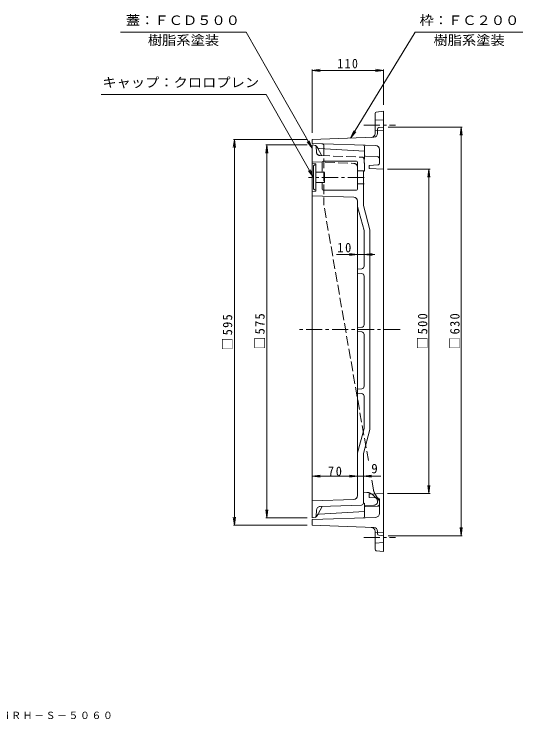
# Model space of a CAD drawing. Units: millimetres, scale not verified. Extents: x -796 to 774, y -685 to 404.
# Drawn here: x -11 to 774, y -685 to 404 of the extents above; entities that cross this region are included whole.
import ezdxf
from ezdxf.enums import TextEntityAlignment as Align

# ---------------------------------------------------------------- set-up
doc = ezdxf.new("R2010")
doc.units = ezdxf.units.MM
doc.header["$LTSCALE"] = 5
doc.linetypes.add('CHAIN1', pattern=[8, 5, -1, 1, -1])
doc.linetypes.add('DASHED3', pattern=[4, 3, -1])
for name, color, linetype, lineweight in [('0-0_通り芯', 3, 'Continuous', 13), ('0-1_ピット', 2, 'Continuous', 13), ('0-2_本体（蓋）', 7, 'Continuous', 13), ('0-4_寸法', 7, 'Continuous', 13)]:
    doc.layers.add(name, color=color, linetype=linetype, lineweight=lineweight)
doc.layers.add('F-5_F-5ﾚｲﾔ', color=7, linetype='Continuous')
doc.styles.add('ＭＳ ゴシック', font='')
doc.styles.get('ＭＳ ゴシック').set_extended_font_data('MS Gothic')

msp = doc.modelspace()

# ---------------------------------------------------------------- linework, layer by layer
at = {"layer": '0-0_通り芯'}
for p, q in [((449.079, 201.808), (454.149, 200.964)), ((449.079, -373.192), (449.079, 201.808)), ((455.551, 199.993), (456.6, 198.182)), ((530.078, 192.173), (459.833, 196.193)), ((530.078, 179.726), (530.078, 192.173)), ((464.578, 175.308), (464.578, 159.65)), ((517.578, 176.808), (466.079, 176.808)), ((519.078, 175.308), (519.078, 133.51)), ((530.078, 179.726), (529.078, 179.059)), ((529.078, 174.058), (529.078, 179.059)), ((454.578, 172.808), (449.079, 173.809)), ((451.078, 168.309), (451.078, 135.308)), ((454.078, 171.308), (454.578, 171.308)), ((454.578, 130.808), (454.578, 172.808)), ((529.078, 174.058), (530.078, 173.559)), ((530.078, 162.059), (530.078, 173.559)), ((464.578, 159.808), (454.578, 159.808)), ((468.078, 159.558), (458.532, 159.808)), ((468.078, 144.059), (468.078, 159.558)), ((529.578, 161.809), (519.078, 161.809)), ((528.078, 161.809), (528.078, 108.242)), ((530.078, 162.059), (529.078, 161.559)), ((464.578, 143.808), (454.578, 143.808)), ((468.078, 144.059), (458.532, 143.808)), ((464.578, 143.967), (464.578, 133.51)), ((529.078, 141.809), (519.078, 141.809)), ((454.578, 130.808), (449.079, 129.809)), ((454.078, 132.309), (454.578, 132.309)), ((517.578, 132.01), (466.079, 132.01)), ((513.293, 121.231), (449.079, 123.524)), ((519.078, 115.235), (519.078, -50.599)), ((538.078, 70.921), (528.078, 108.242)), ((538.078, 70.921), (538.078, -236.807)), ((525.476, 10.948), (519.078, 10.308)), ((519.078, 4.309), (525.476, 3.669)), ((529.078, -75.323), (529.078, -0.311)), ((519.078, -338.883), (519.078, -50.599)), ((525.476, -79.303), (519.078, -79.943)), ((525.476, -86.583), (519.078, -85.943)), ((529.078, -90.563), (529.078, -170.323)), ((519.078, -174.943), (525.476, -174.303)), ((525.476, -181.582), (519.078, -180.943)), ((529.078, -185.563), (529.078, -235.622)), ((529.078, -235.622), (519.078, -272.943)), ((538.078, -236.807), (528.078, -274.128)), ((528.078, -350.426), (528.078, -274.128)), ((533.261, -333.873), (528.078, -333.585)), ((449.079, -347.187), (513.294, -344.879)), ((455.551, -371.376), (464.669, -355.633)), ((461.495, -355.747), (525.187, -353.457)), ((530.078, -351.108), (528.078, -349.775)), ((530.078, -354.28), (544.294, -353.769)), ((455.182, -370.61), (455.789, -361.355)), ((449.079, -373.192), (454.149, -372.346))]:
    msp.add_line(p, q, dxfattribs=at)
at = {"layer": '0-0_通り芯', "linetype": 'DASHED3'}
for p, q in [((455.182, 199.227), (455.724, 190.966)), ((456.6, 198.182), (464.078, 185.269)), ((461.495, 185.362), (526.186, 183.037)), ((449.079, 175.802), (513.294, 173.494)), ((529.078, 180.038), (529.078, 179.059)), ((543.035, -338.244), (548.321, -343.53))]:
    msp.add_line(p, q, dxfattribs=at)
at = {"layer": '0-0_通り芯', "linetype": 'CHAIN1'}
for p, q in [((529.203, 151.808), (443.492, 151.808)), ((584.739, -82.943), (428.746, -82.943))]:
    msp.add_line(p, q, dxfattribs=at)
at = {"layer": '0-0_通り芯'}
for points in [[(529.078, 14.929), (529.078, 69.736), (519.078, 107.057)], [(530.078, -351.108), (530.078, -363.556), (459.833, -367.576)]]:
    msp.add_lwpolyline(points, dxfattribs=at)
at = {"layer": '0-0_通り芯', "linetype": 'DASHED3'}
for centre, radius, start, end in [((453.186, 199.096), 2, 3.75133, 80.53767), ((461.711, 191.358), 6, 183.75131, 267.94122), ((526.078, 180.038), 3, 0, 87.94122), ((513.078, 167.497), 6, 0, 87.94133), ((532.428, -348.85), 15, 45, 86.20453), ((544.078, -347.773), 6, 22.45747, 45)]:
    msp.add_arc(centre, radius, start, end, dxfattribs=at)
at = {"layer": '0-0_通り芯'}
for centre, radius, start, end in [((453.82, 198.991), 2, 30.07855, 80.53767), ((460.061, 200.187), 4, 210.07803, 266.72479), ((466.079, 175.308), 1.5, 90, 180), ((517.578, 175.308), 1.5, 0, 90), ((454.078, 168.309), 3, 90, 180), ((454.078, 135.308), 3, 180, 270), ((466.079, 133.51), 1.5, 180, 270), ((517.578, 133.51), 1.5, 270, 0), ((513.078, 115.235), 6, 0, 87.95448), ((525.079, 14.929), 4, 275.71059, 0), ((525.079, -0.311), 4, 0, 84.2894), ((525.079, -75.323), 4, 275.71059, 0), ((525.079, -90.563), 4, 0, 84.2894), ((525.079, -170.323), 4, 275.71059, 0), ((525.079, -185.563), 4, 0, 84.2894), ((532.428, -348.85), 15, 86.20453, 86.81728), ((513.078, -338.883), 6, 272.05876, 0), ((544.078, -347.773), 6, 272.05864, 22.45747), ((461.351, -361.307), 5.562, 88.51056, 180.49008), ((525.05, -350.431), 3.029, 272.6071, 0.11178), ((460.061, -371.57), 4, 93.27521, 149.92197), ((453.186, -370.479), 2, 279.46231, 356.24866), ((453.82, -370.374), 2, 279.46231, 329.92143)]:
    msp.add_arc(centre, radius, start, end, dxfattribs=at)
at = {"layer": '0-1_ピット'}
for p, q in [((546.078, 219.465), (546.078, 250.526)), ((559.078, 253.809), (547.849, 252.513)), ((559.078, 253.809), (559.078, -425.191)), ((551.858, 228.506), (559.078, 229.308)), ((550.078, 219.604), (550.078, 226.518)), ((449.079, 210.308), (544.286, 213.608)), ((449.079, 210.308), (449.079, 204.308)), ((547.28, 201.004), (449.079, 204.308)), ((530.078, 186.033), (530.078, 199.649)), ((553.079, 174.127), (553.079, 195.007)), ((531.528, 184.534), (549.213, 183.938)), ((537.078, 170.287), (537.076, 165.309)), ((537.078, 170.287), (550.27, 171.133)), ((559.078, 164.309), (537.078, 165.308)), ((553.079, -345.51), (553.079, -366.39)), ((530.078, -357.416), (530.078, -371.032)), ((531.528, -355.917), (549.213, -355.321)), ((449.079, -375.692), (547.28, -372.387)), ((449.079, -375.692), (449.079, -384.692)), ((449.079, -384.692), (544.286, -387.991)), ((546.078, -393.849), (546.078, -421.909)), ((550.078, -393.987), (550.078, -397.902)), ((551.858, -399.889), (559.078, -400.691)), ((559.078, -425.192), (547.849, -423.896))]:
    msp.add_line(p, q, dxfattribs=at)
at = {"layer": '0-1_ピット', "linetype": 'DASHED3'}
for p, q in [((559.078, 239.808), (546.078, 240.809)), ((559.078, 224.809), (546.078, 223.809)), ((467.079, 200.802), (467.079, 109.309)), ((535.758, -284.928), (467.079, 109.309)), ((543.599, -329.942), (541.018, -315.123)), ((545.515, -335.085), (553.079, -347.691)), ((559.078, -396.192), (546.078, -395.192)), ((559.078, -411.191), (546.078, -412.191))]:
    msp.add_line(p, q, dxfattribs=at)
at = {"layer": '0-1_ピット', "linetype": 'CHAIN1'}
for p, q in [((528.612, 232.308), (577.749, 232.308)), ((528.612, -403.691), (577.749, -403.691))]:
    msp.add_line(p, q, dxfattribs=at)
at = {"layer": '0-1_ピット'}
msp.add_lwpolyline([(559.078, -335.691), (537.078, -336.692), (537.078, -341.691), (550.266, -342.516)], dxfattribs=at)
for centre, radius, start, end in [((548.078, 250.526), 2, 96.58194, 179.99998), ((540.078, 219.465), 6, 271.9847, 0), ((544.078, 219.604), 6, 271.9847, 0), ((552.078, 226.518), 2, 96.34018, 179.99998), ((528.079, 199.649), 2, 0, 88.07249), ((547.078, 195.007), 6, 0, 88.07249), ((531.578, 186.033), 1.5, 180, 268.07158), ((549.078, 179.941), 4, 0, 88.07249), ((550.078, 174.127), 3, 273.57632, 0), ((550.078, -345.51), 3, 0, 86.42366), ((531.578, -357.416), 1.5, 91.92842, 180), ((549.078, -351.324), 4, 271.92751, 0), ((547.078, -366.39), 6, 271.92749, 0), ((528.079, -371.032), 2, 271.92751, 0), ((540.078, -393.849), 6, 0, 88.01529), ((544.078, -393.987), 6, 0, 88.01529), ((552.078, -397.902), 2, 180.00002, 263.65982), ((548.078, -421.909), 2, 180, 263.41806)]:
    msp.add_arc(centre, radius, start, end, dxfattribs=at)
at = {"layer": '0-1_ピット', "linetype": 'DASHED3'}
for centre, radius, start, end in [((464.078, 200.802), 3, 0, 88.07228), ((558.377, -327.367), 15, 189.88217, 210.96371)]:
    msp.add_arc(centre, radius, start, end, dxfattribs=at)
at = {"layer": '0-2_本体（蓋）'}
for p, q in [((153.599, 375.744), (347.388, 375.744)), ((774.221, 375.744), (608.174, 375.744)), ((123.31, 279.844), (378.341, 279.844)), ((566.579, 229.308), (680.579, 229.308)), ((679.079, 229.308), (677.447, 216.915)), ((679.079, 229.308), (680.71, 216.915)), ((679.079, -400.691), (679.079, 229.308)), ((329.079, 210.308), (327.447, 197.915)), ((441.578, 210.308), (327.579, 210.308)), ((329.079, 210.308), (330.71, 197.915)), ((329.079, -384.692), (329.079, 210.308)), ((379.079, 201.808), (377.447, 189.415)), ((441.578, 201.808), (377.579, 201.808)), ((379.079, 201.808), (380.71, 189.415)), ((379.079, -373.191), (379.079, 201.808)), ((631.079, 164.308), (565.466, 164.308)), ((629.079, 164.308), (627.447, 151.915)), ((629.079, 164.308), (630.71, 151.915)), ((629.079, -335.692), (629.079, 164.308)), ((629.079, -335.692), (627.447, -323.298)), ((629.079, -335.692), (630.71, -323.298)), ((631.079, -335.692), (565.466, -335.692)), ((379.079, -373.191), (377.447, -360.798)), ((379.079, -373.191), (380.71, -360.798)), ((329.079, -384.692), (327.447, -372.298)), ((329.079, -384.692), (330.71, -372.298)), ((441.578, -373.191), (377.579, -373.191)), ((441.578, -384.692), (327.579, -384.692)), ((679.079, -400.691), (677.447, -388.298)), ((679.079, -400.691), (680.71, -388.298)), ((566.579, -400.691), (680.579, -400.691))]:
    msp.add_line(p, q, dxfattribs=at)
at = {"layer": '0-4_寸法'}
for p, q in [((449.078, 196.744), (347.388, 375.744)), ((608.174, 375.744), (508.44, 212.366)), ((449.079, 316.851), (461.472, 318.482)), ((449.079, 318.351), (449.079, 220.308)), ((449.079, 316.851), (559.079, 316.851)), ((449.079, 316.851), (461.472, 315.219)), ((559.079, 316.851), (546.685, 318.482)), ((559.079, 316.851), (546.685, 315.219)), ((559.079, 318.351), (559.079, 263.808)), ((508.44, 212.366), (513.505, 223.794)), ((508.44, 212.366), (516.29, 222.094)), ((449.078, 196.744), (444.375, 208.325)), ((449.078, 196.744), (441.538, 206.714)), ((451.078, 151.809), (443.538, 161.778)), ((545.666, 33.082), (486.507, 33.082)), ((519.078, 33.082), (506.685, 34.713)), ((519.078, 33.082), (506.685, 31.45)), ((529.078, 33.082), (541.471, 34.713)), ((529.078, 33.082), (541.471, 31.45)), ((449.079, -308.855), (461.472, -307.223)), ((449.079, -308.855), (555.139, -308.855)), ((449.079, -308.855), (461.472, -310.487)), ((519.078, -308.855), (506.685, -307.223)), ((519.078, -308.855), (506.685, -310.487)), ((528.078, -308.855), (540.472, -307.223)), ((528.078, -308.855), (540.472, -310.487))]:
    msp.add_line(p, q, dxfattribs=at)
msp.add_lwpolyline([(378.341, 279.844), (451.078, 151.809), (446.375, 163.39)], dxfattribs=at)

# ---------------------------------------------------------------- texts
at = {"layer": '0-2_本体（蓋）', "color": 2, "style": 'ＭＳ ゴシック', "width": 1.1}
for s, p in [('蓋：ＦＣＤ５００', (161.684, 382.401)), ('枠：ＦＣ２００', (614.768, 382.401)), ('樹脂系塗装', (195.493, 351.662)), ('樹脂系塗装', (636.197, 351.662)), ('キャップ：クロロプレン', (125.29, 286.501))]:
    msp.add_text(s, height=14.66, dxfattribs=at).set_placement(p, align=Align.BOTTOM_LEFT)
at = {"layer": '0-4_寸法', "color": 2, "style": 'ＭＳ ゴシック'}
msp.add_text('9', height=14.66, dxfattribs=at).set_placement((540.264, -308.855), align=Align.BOTTOM_LEFT)
at = {"layer": '0-4_寸法', "color": 2, "char_height": 14.66, "attachment_point": 7, "style": 'ＭＳ ゴシック'}
for s, insert in [('\\T1.27;\\W0.9;110', (487.829, 319.851)), ('\\T1.27;\\W0.95;10', (487.89, 36.082)), ('\\T1.27;\\W0.95;70', (473.453, -308.855))]:
    msp.add_mtext(s, dxfattribs=dict(at, insert=insert))
for s, insert, rotation in [('\\T1.21;\\W0.95;□595', (326.079, -114.692), 90), ('\\T1.21;\\W0.95;□575', (376.079, -113.192), 90), ('\\T1.21;\\W0.95;□500', (626.969, -113.179), 89.771), ('\\T1.21;\\W0.95;□630', (676.894, -113.199), 90.136)]:
    msp.add_mtext(s, dxfattribs=dict(at, insert=insert, rotation=rotation))
at = {"layer": 'F-5_F-5ﾚｲﾔ', "insert": (-404.634, -684.717), "char_height": 11, "attachment_point": 7, "style": 'ＭＳ ゴシック'}
msp.add_mtext('\\T1.18;一般型\u3000充填深さ70mm\u3000カラー舗装用鉄蓋\u3000\u3000ＭＲＨ－Ｓ－５０６０', dxfattribs=at)

doc.saveas('drawing.dxf')
